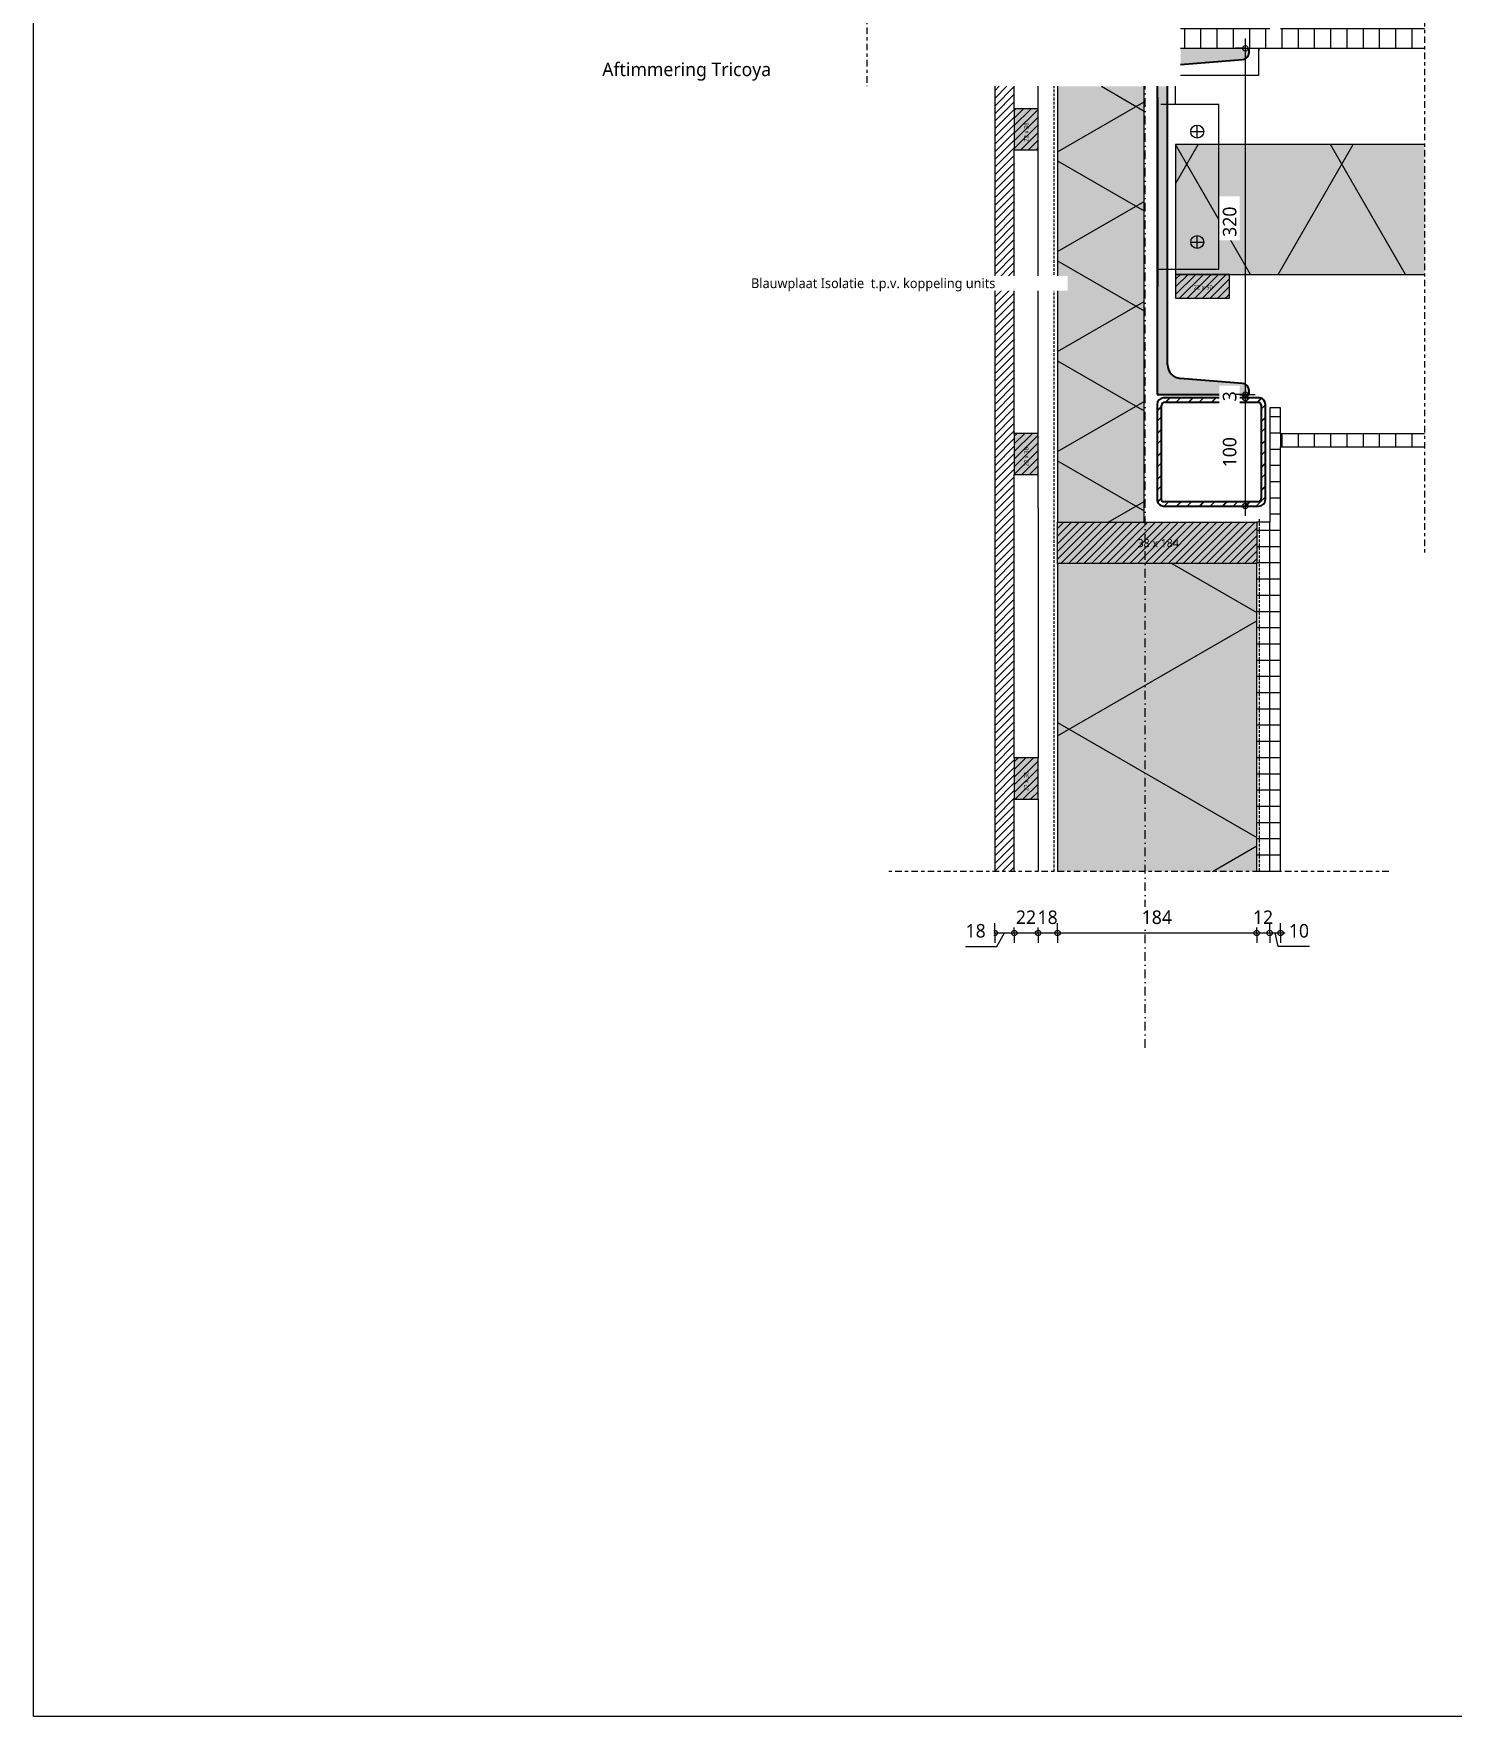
# Model space of a CAD drawing. Header units: millimetres. Extents: x 1381 to 5981, y 1743 to 14688.
# Drawn here: x 1381 to 2691, y 8489 to 10044 of the extents above; entities that cross this region are included whole.
import ezdxf

# ---------------------------------------------------------------- set-up
doc = ezdxf.new("R2010")
doc.units = ezdxf.units.MM
for name, pattern in [('MV_center', [15, 6, -3, 3, -3]), ('MV_hidden', [3.75, 2.5, -1.25]), ('MV_stramien', [16, 8, -4, 0, -4])]:
    doc.linetypes.add(name, pattern=pattern)
for name, color, linetype, lineweight in [('A-ANNO-DIMS', 211, 'Continuous', 13), ('A-ANNO-DIMS-5', 211, 'Continuous', 13), ('A-ANNO-NOTE', 131, 'Continuous', 18), ('A-DETL', 90, 'Continuous', 13), ('A-DETL-GENF', 92, 'Continuous', 18), ('A-DETL-MEDM', 33, 'Continuous', 18), ('G-ANNO-TEXT', 231, 'Continuous', 13)]:
    doc.layers.add(name, color=color, linetype=linetype, lineweight=lineweight)
doc.styles.add('Segoe UI', font='segoeui.ttf', dxfattribs={"height": 7.5})
doc.styles.add('Segoe UI_1', font='segoeui.ttf', dxfattribs={"height": 4})
doc.styles.add('Segoe UI_2', font='segoeui.ttf', dxfattribs={"height": 12.5})
doc.styles.add('Segoe UI_4', font='segoeui.ttf', dxfattribs={"height": 9})
doc.dimstyles.new('2_5_mm', dxfattribs={"dimscale": 304.8, "dimtxt": 13.092049, "dimasz": 0.016404, "dimexe": 0.029528, "dimexo": 0.0625, "dimgap": 0.014764, "dimtad": 1, "dimdec": 0, "dimzin": 0, "dimdsep": 46, "dimtxsty": 'Segoe UI_2', "dimblk1": 'DOTBLANK', "dimblk2": 'DOTBLANK', "dimsah": 1, "dimcen": 0.09, "dimdle": 0.029528, "dimazin": 0, "dimtfac": 1, "dimtdec": 4, "dimtix": 1, "dimtmove": 0, "dimatfit": 3, "dimfxl": 0.029528, "dimfxlon": 1, "dimtvp": 1, "dimtfill": 1, "dimtolj": 1, "dimtzin": 0, "dimarcsym": 2})
doc.dimstyles.new('2_5_mm_1', dxfattribs={"dimscale": 304.8, "dimtxt": 13.092049, "dimasz": 0.016404, "dimexe": 0.029528, "dimexo": 0.0625, "dimgap": 0.014764, "dimtad": 1, "dimdec": 0, "dimzin": 0, "dimdsep": 46, "dimtxsty": 'Segoe UI_2', "dimblk1": 'DOTBLANK', "dimblk2": 'DOTBLANK', "dimsah": 1, "dimcen": 0.09, "dimdle": 0.029528, "dimazin": 0, "dimtfac": 1, "dimtdec": 4, "dimtix": 1, "dimtmove": 1, "dimatfit": 3, "dimfxl": 0.029528, "dimfxlon": 1, "dimtvp": 1, "dimtfill": 1, "dimtolj": 1, "dimtzin": 0, "dimarcsym": 2})
pattern_1 = [(90, (0, 0), (-15, 9e-16), [])]
pattern_2 = [(270, (0, 0), (-15, -9e-16), [])]

# ---------------------------------------------------------------- blocks, each defined once
blk = doc.blocks.new('00 plaatmateriaal - d_10 mm-3690209-Details Strandbaak Paviljoen')
at = {"layer": 'A-DETL-GENF', "lineweight": 13}
h = blk.add_hatch(dxfattribs=at)
h.set_pattern_fill('FP_3', color=256, style=0, pattern_type=2)
h.set_pattern_definition(pattern_1)
h.paths.add_polyline_path([(428.4, -10), (428.4, 0), (0, 0), (0, -10), (176.6, -10)])
at = {"layer": 'A-DETL-MEDM'}
for p, q in [((24, 0), (0, 0)), ((0, 0), (0, -10)), ((428.4, 0), (36, 0)), ((0, -10), (105.8, -10))]:
    blk.add_line(p, q, dxfattribs=at)
blk = doc.blocks.new('00 plaatmateriaal - d_12 mm-3690172-Details Strandbaak Paviljoen')
at = {"layer": 'A-DETL-GENF', "lineweight": 13}
h = blk.add_hatch(dxfattribs=at)
h.set_pattern_fill('FP_5', color=256, style=0, pattern_type=2)
h.set_pattern_definition(pattern_2)
h.paths.add_polyline_path([(322.6, 0), (322.6, 12), (0, 12), (0, 0), (70.9, 0)])
at = {"layer": 'A-DETL-MEDM'}
for p, q in [((322.6, 12), (0, 12)), ((0, 12), (0, 0))]:
    blk.add_line(p, q, dxfattribs=at)
blk = doc.blocks.new('00 hout_rechthoekig_sls - SLS 38x184-V34-Details Strandbaak Paviljoen')
at = {"layer": 'A-DETL-GENF', "lineweight": 13}
blk.add_hatch(color=256, dxfattribs=at).paths.add_polyline_path([(0, -38), (184, -38), (184, 0), (0, 0)])
at = {"layer": 'A-DETL-MEDM', "lineweight": 13}
h = blk.add_hatch(dxfattribs=at)
h.set_pattern_fill('FP_60', color=256, style=0, pattern_type=2)
h.set_pattern_definition([(45, (-2327.483, -9592.34), (-3.535534, 3.535534), [])])
h.paths.add_polyline_path([(0, -38), (184, -38), (184, 0), (0, 0)])
at = {"layer": 'A-DETL-MEDM'}
for p, q in [((0, 0), (80, 0)), ((0, -38), (0, 0)), ((80, 0), (184, 0)), ((184, 0), (184, -38)), ((184, 0), (184, -38)), ((184, 0), (184, -38)), ((184, -38), (0, -38)), ((184, -38), (0, -38))]:
    blk.add_line(p, q, dxfattribs=at)
blk = doc.blocks.new('42 isolatie - Type 1-3777388-Details Strandbaak Paviljoen')
at = {"layer": 'A-DETL-GENF'}
blk.add_hatch(color=256, dxfattribs=at).paths.add_polyline_path([(284.9, -74.9), (284.9, -0.8), (0.3, -0.8), (0.3, -184.8), (284.9, -184.8)])
at = {"layer": 'A-DETL-GENF', "lineweight": 13}
h = blk.add_hatch(dxfattribs=at)
h.set_pattern_fill('FP_22', color=256, style=0, pattern_type=2)
h.set_pattern_definition([(300, (-2126.39, -181.76), (-155.885, -90), []), (240, (-2126.39, -181.76), (-155.885, 90), [])])
h.paths.add_polyline_path([(284.9, -74.9), (284.9, -0.8), (0.3, -0.8), (0.3, -184.8), (284.9, -184.8)])
at = {"layer": 'A-DETL-GENF'}
for p, q in [((284.9, -0.8), (0.3, -0.8)), ((0.3, -0.8), (0.3, -184.8)), ((284.9, -0.8), (0.3, -0.8)), ((0.3, -0.8), (0.3, -184.8)), ((0.3, -184.8), (284.9, -184.8)), ((0.3, -184.8), (284.9, -184.8))]:
    blk.add_line(p, q, dxfattribs=at)
blk = doc.blocks.new('00 hout_rechthoekig_sls - Vuren 22x38-4309814-Details Strandbaak Paviljoen')
at = {"layer": 'A-DETL-GENF', "lineweight": 13}
blk.add_hatch(color=256, dxfattribs=at).paths.add_polyline_path([(38, 22), (0, 22), (0, 0), (38, 0)])
at = {"layer": 'A-DETL-MEDM', "lineweight": 13}
h = blk.add_hatch(dxfattribs=at)
h.set_pattern_fill('FP_61', color=256, style=0, pattern_type=2)
h.set_pattern_definition([(135, (9974.522, -2287.483), (-3.535534, -3.535534), [])])
h.paths.add_polyline_path([(38, 22), (0, 22), (0, 0), (38, 0)])
at = {"layer": 'A-DETL-MEDM'}
for p, q in [((38, 22), (0, 22)), ((0, 22), (0, 0)), ((38, 22), (0, 22)), ((38, 0), (38, 22)), ((38, 0), (38, 22)), ((38, 0), (38, 22)), ((0, 0), (38, 0))]:
    blk.add_line(p, q, dxfattribs=at)
blk = doc.blocks.new('NLRS_00_DI_maskeer - Type 1-4234620-Details Strandbaak Paviljoen')
at = {"layer": 'A-DETL-GENF', "linetype": 'MV_center'}
blk.add_line((-100, 0), (364, 0), dxfattribs=at)
blk = doc.blocks.new('00 hout_rechthoekig_sls - Vuren 22x38-V36-Details Strandbaak Paviljoen')
at = {"layer": 'A-DETL-GENF', "lineweight": 13}
blk.add_hatch(color=256, dxfattribs=at).paths.add_polyline_path([(38, 22), (0, 22), (0, 0), (38, 0)])
at = {"layer": 'A-DETL-MEDM', "lineweight": 13}
h = blk.add_hatch(dxfattribs=at)
h.set_pattern_fill('FP_63', color=256, style=0, pattern_type=2)
h.set_pattern_definition([(135, (9674.522, -2287.483), (-3.535534, -3.535534), [])])
h.paths.add_polyline_path([(38, 22), (0, 22), (0, 0), (38, 0)])
at = {"layer": 'A-DETL-MEDM'}
for p, q in [((38, 22), (0, 22)), ((0, 22), (0, 0)), ((38, 22), (0, 22)), ((38, 0), (38, 22)), ((38, 0), (38, 22)), ((38, 0), (38, 22)), ((0, 0), (38, 0))]:
    blk.add_line(p, q, dxfattribs=at)
blk = doc.blocks.new('00 plaatmateriaal - d_18 mm-3690178-Details Strandbaak Paviljoen')
at = {"layer": 'A-DETL-GENF', "lineweight": 13}
h = blk.add_hatch(dxfattribs=at)
h.set_pattern_fill('FP_5', color=256, style=0, pattern_type=2)
h.set_pattern_definition(pattern_2)
h.paths.add_polyline_path([(195.2, 18), (52.1, 18), (52.1, 0), (277.6, 0), (277.6, 18)])
at = {"layer": 'A-DETL-MEDM'}
for p, q in [((277.6, 18), (52.1, 18)), ((52.1, 0), (185.2, 0)), ((195.2, 0), (277.6, 0))]:
    blk.add_line(p, q, dxfattribs=at)
blk = doc.blocks.new('42 isolatie - Type 1-3777445-Details Strandbaak Paviljoen')
at = {"layer": 'A-DETL-GENF'}
blk.add_hatch(color=256, dxfattribs=at).paths.add_polyline_path([(230.4, -120.8), (230.4, -0.8), (0.3, -0.8), (0.3, -120.8), (50.3, -120.8)])
at = {"layer": 'A-DETL-GENF', "lineweight": 13}
h = blk.add_hatch(dxfattribs=at)
h.set_pattern_fill('FP_64', color=256, style=0, pattern_type=2)
h.set_pattern_definition([(300, (12.83, -244.8), (-107.387, -62), []), (240, (12.83, -244.8), (-107.387, 62), [])])
h.paths.add_polyline_path([(230.4, -120.8), (230.4, -0.8), (0.3, -0.8), (0.3, -120.8), (50.3, -120.8)])
at = {"layer": 'A-DETL-GENF'}
for p, q in [((230.4, -0.8), (0.3, -0.8)), ((0.3, -0.8), (0.3, -120.8)), ((230.4, -0.8), (0.3, -0.8)), ((0.3, -0.8), (0.3, -120.8)), ((0.3, -120.8), (50.3, -120.8)), ((50.3, -120.8), (230.4, -120.8)), ((50.3, -120.8), (230.4, -120.8))]:
    blk.add_line(p, q, dxfattribs=at)
blk = doc.blocks.new('42 isolatie - Type 1-3777513-Details Strandbaak Paviljoen')
at = {"layer": 'A-DETL-GENF'}
blk.add_hatch(color=256, dxfattribs=at).paths.add_polyline_path([(436.3, -80.8), (436.3, -0.8), (33.4, -0.8), (33.4, -80.8), (283.4, -80.8)])
at = {"layer": 'A-DETL-GENF', "lineweight": 13}
h = blk.add_hatch(dxfattribs=at)
h.set_pattern_fill('FP_17', color=256, style=0, pattern_type=2)
h.set_pattern_definition([(300, (0, 0), (-69.282, -40), []), (240, (0, 0), (-69.282, 40), [])])
h.paths.add_polyline_path([(436.3, -80.8), (436.3, -0.8), (33.4, -0.8), (33.4, -80.8), (283.4, -80.8)])
at = {"layer": 'A-DETL-GENF'}
for p, q in [((436.3, -0.8), (33.4, -0.8)), ((436.3, -0.8), (33.4, -0.8)), ((436.3, -80.8), (436.3, -0.8)), ((436.3, -80.8), (436.3, -0.8)), ((33.4, -80.8), (436.3, -80.8)), ((33.4, -80.8), (436.3, -80.8))]:
    blk.add_line(p, q, dxfattribs=at)
blk = doc.blocks.new('00 hout_rechthoekig_sls - Vuren 22x38-V40-Details Strandbaak Paviljoen')
at = {"layer": 'A-DETL-GENF', "lineweight": 13}
blk.add_hatch(color=256, dxfattribs=at).paths.add_polyline_path([(38, 22), (0, 22), (0, 0), (38, 0)])
at = {"layer": 'A-DETL-MEDM', "lineweight": 13}
h = blk.add_hatch(dxfattribs=at)
h.set_pattern_fill('FP_67', color=256, style=0, pattern_type=2)
h.set_pattern_definition([(135, (9374.522, -2287.483), (-3.535534, -3.535534), [])])
h.paths.add_polyline_path([(38, 22), (0, 22), (0, 0), (38, 0)])
at = {"layer": 'A-DETL-MEDM'}
for p, q in [((38, 22), (0, 22)), ((0, 22), (0, 0)), ((38, 22), (0, 22)), ((38, 0), (38, 22)), ((38, 0), (38, 22)), ((38, 0), (38, 22)), ((0, 0), (38, 0))]:
    blk.add_line(p, q, dxfattribs=at)
blk = doc.blocks.new('00 plaatmateriaal - d_12 mm-3690208-Details Strandbaak Paviljoen')
at = {"layer": 'A-DETL-GENF', "lineweight": 13}
h = blk.add_hatch(dxfattribs=at)
h.set_pattern_fill('FP_3', color=256, style=0, pattern_type=2)
h.set_pattern_definition(pattern_1)
h.paths.add_polyline_path([(676.3, -12), (676.3, 0), (543.1, 0), (543.1, -12), (549.4, -12)])
h.paths.add_polyline_path([(133.1, -12), (133.1, 0), (0, 0), (0, -12)])
at = {"layer": 'A-DETL-MEDM'}
for p, q in [((133.1, 0), (0, 0)), ((0, 0), (0, -12)), ((676.3, 0), (543.1, 0)), ((0, -12), (133.1, -12)), ((543.1, -12), (676.3, -12))]:
    blk.add_line(p, q, dxfattribs=at)
blk = doc.blocks.new('NLRS_00_DI_maskeer - Type 1-4234858-Details Strandbaak Paviljoen')
at = {"layer": 'A-DETL-GENF', "linetype": 'MV_center'}
blk.add_line((484.25, 0), (-100, 0), dxfattribs=at)
blk = doc.blocks.new('00 hout_rechthoekig_sls - Vuren 22x50-V54-Details Strandbaak Paviljoen')
at = {"layer": 'A-DETL-GENF', "lineweight": 13}
blk.add_hatch(color=256, dxfattribs=at).paths.add_polyline_path([(50, 0), (50, 22), (0, 22), (0, 0), (0.9, 0)])
at = {"layer": 'A-DETL-MEDM', "lineweight": 13}
h = blk.add_hatch(dxfattribs=at)
h.set_pattern_fill('FP_83', color=256, style=0, pattern_type=2)
h.set_pattern_definition([(45, (-2436.483, -9799.34), (-3.535534, 3.535534), [])])
h.paths.add_polyline_path([(50, 0), (50, 22), (0, 22), (0, 0), (0.9, 0)])
at = {"layer": 'A-DETL-MEDM'}
for p, q in [((50, 22), (0, 22)), ((0, 22), (0, 0)), ((50, 22), (0, 22)), ((50, 0), (50, 22)), ((50, 0), (50, 22)), ((50, 0), (50, 22)), ((0, 0), (50, 0))]:
    blk.add_line(p, q, dxfattribs=at)
blk = doc.blocks.new('NLRS_00_DI_maskeer - Type 1-V69-Details Strandbaak Paviljoen')
at = {"layer": 'A-DETL-GENF', "linetype": 'MV_center'}
blk.add_line((-100, 0), (419.3, 0), dxfattribs=at)
blk = doc.blocks.new('DIMBLOCK69-Details Strandbaak Paviljoen')
at = {"layer": 'A-ANNO-DIMS-5'}
for p, q in [((2269.5, 9212.8), (2269.5, 9221.8)), ((2287.5, 9212.8), (2287.5, 9221.8)), ((2260.5, 9212.8), (2287.5, 9212.8)), ((2269.5, 9212.8), (2269.5, 9203.8)), ((2271.5, 9200.3), (2278.5, 9212.8)), ((2287.5, 9212.8), (2287.5, 9203.8)), ((2242.5, 9200.3), (2271.5, 9200.3))]:
    blk.add_line(p, q, dxfattribs=at)
for centre in [(2269.5, 9212.8), (2287.5, 9212.8)]:
    blk.add_circle(centre, 2.5, dxfattribs=at)
at = {"layer": 'A-ANNO-DIMS-5', "color": 0, "insert": (2242.5, 9221.1), "char_height": 12.5, "width": 22.852, "attachment_point": 1, "line_spacing_factor": 1.142579, "style": 'Segoe UI_2', "bg_fill": 3, "box_fill_scale": 1.25, "bg_fill_color": 9, "bg_fill_true_color": 13158600, "bg_fill_transparency": 0}
blk.add_mtext('18', dxfattribs=at)
blk = doc.blocks.new('_DotBlank')
at = {"color": 0, "linetype": 'ByBlock', "lineweight": -2}
blk.add_line((-0.5, 0), (-1, 0), dxfattribs=at)
blk.add_circle((0, 0), 0.5, dxfattribs=at)
blk = doc.blocks.new('DIMBLOCK70-Details Strandbaak Paviljoen')
at = {"layer": 'A-ANNO-DIMS-5'}
for p, q in [((2287.5, 9212.8), (2287.5, 9221.8)), ((2309.5, 9212.8), (2309.5, 9221.8)), ((2287.5, 9212.8), (2309.5, 9212.8)), ((2287.5, 9212.8), (2287.5, 9203.8)), ((2309.5, 9212.8), (2309.5, 9203.8))]:
    blk.add_line(p, q, dxfattribs=at)
for centre in [(2287.5, 9212.8), (2309.5, 9212.8)]:
    blk.add_circle(centre, 2.5, dxfattribs=at)
at = {"layer": 'A-ANNO-DIMS-5', "color": 0, "insert": (2289, 9233.6), "char_height": 12.5, "width": 22.852, "attachment_point": 1, "line_spacing_factor": 1.142579, "style": 'Segoe UI_2', "bg_fill": 3, "box_fill_scale": 1.25, "bg_fill_color": 9, "bg_fill_true_color": 13158600, "bg_fill_transparency": 0}
blk.add_mtext('22', dxfattribs=at)
blk = doc.blocks.new('DIMBLOCK71-Details Strandbaak Paviljoen')
at = {"layer": 'A-ANNO-DIMS-5'}
for p, q in [((2309.5, 9212.8), (2309.5, 9221.8)), ((2327.5, 9212.8), (2327.5, 9221.8)), ((2309.5, 9212.8), (2327.5, 9212.8)), ((2309.5, 9212.8), (2309.5, 9203.8)), ((2327.5, 9212.8), (2327.5, 9203.8))]:
    blk.add_line(p, q, dxfattribs=at)
for centre in [(2309.5, 9212.8), (2327.5, 9212.8)]:
    blk.add_circle(centre, 2.5, dxfattribs=at)
at = {"layer": 'A-ANNO-DIMS-5', "color": 0, "insert": (2309, 9233.6), "char_height": 12.5, "width": 22.852, "attachment_point": 1, "line_spacing_factor": 1.142579, "style": 'Segoe UI_2', "bg_fill": 3, "box_fill_scale": 1.25, "bg_fill_color": 9, "bg_fill_true_color": 13158600, "bg_fill_transparency": 0}
blk.add_mtext('18', dxfattribs=at)
blk = doc.blocks.new('DIMBLOCK72-Details Strandbaak Paviljoen')
at = {"layer": 'A-ANNO-DIMS-5'}
for p, q in [((2327.5, 9212.8), (2327.5, 9221.8)), ((2511.5, 9212.8), (2511.5, 9221.8)), ((2327.5, 9212.8), (2511.5, 9212.8)), ((2327.5, 9212.8), (2327.5, 9203.8)), ((2511.5, 9212.8), (2511.5, 9203.8))]:
    blk.add_line(p, q, dxfattribs=at)
for centre in [(2327.5, 9212.8), (2511.5, 9212.8)]:
    blk.add_circle(centre, 2.5, dxfattribs=at)
at = {"layer": 'A-ANNO-DIMS-5', "color": 0, "insert": (2405.2, 9233.6), "char_height": 12.5, "width": 34.277, "attachment_point": 1, "line_spacing_factor": 1.142579, "style": 'Segoe UI_2', "bg_fill": 3, "box_fill_scale": 1.25, "bg_fill_color": 9, "bg_fill_true_color": 13158600, "bg_fill_transparency": 0}
blk.add_mtext('184', dxfattribs=at)
blk = doc.blocks.new('DIMBLOCK73-Details Strandbaak Paviljoen')
at = {"layer": 'A-ANNO-DIMS-5'}
for p, q in [((2511.5, 9212.8), (2511.5, 9221.8)), ((2523.5, 9212.8), (2523.5, 9221.8)), ((2511.5, 9212.8), (2523.5, 9212.8)), ((2511.5, 9212.8), (2511.5, 9203.8)), ((2523.5, 9212.8), (2523.5, 9203.8))]:
    blk.add_line(p, q, dxfattribs=at)
for centre in [(2511.5, 9212.8), (2523.5, 9212.8)]:
    blk.add_circle(centre, 2.5, dxfattribs=at)
at = {"layer": 'A-ANNO-DIMS-5', "color": 0, "insert": (2508, 9233.6), "char_height": 12.5, "width": 22.852, "attachment_point": 1, "line_spacing_factor": 1.142579, "style": 'Segoe UI_2', "bg_fill": 3, "box_fill_scale": 1.25, "bg_fill_color": 9, "bg_fill_true_color": 13158600, "bg_fill_transparency": 0}
blk.add_mtext('12', dxfattribs=at)
blk = doc.blocks.new('DIMBLOCK74-Details Strandbaak Paviljoen')
at = {"layer": 'A-ANNO-DIMS-5'}
for p, q in [((2523.5, 9212.8), (2523.5, 9221.8)), ((2533.5, 9212.8), (2533.5, 9221.8)), ((2523.5, 9212.8), (2542.5, 9212.8)), ((2523.5, 9212.8), (2523.5, 9203.8)), ((2531.2, 9200.3), (2528.5, 9212.8)), ((2533.5, 9212.8), (2533.5, 9203.8)), ((2560.3, 9200.3), (2531.2, 9200.3))]:
    blk.add_line(p, q, dxfattribs=at)
for centre in [(2523.5, 9212.8), (2533.5, 9212.8)]:
    blk.add_circle(centre, 2.5, dxfattribs=at)
at = {"layer": 'A-ANNO-DIMS-5', "color": 0, "insert": (2541.2, 9221.1), "char_height": 12.5, "width": 22.852, "attachment_point": 1, "line_spacing_factor": 1.142579, "style": 'Segoe UI_2', "bg_fill": 3, "box_fill_scale": 1.25, "bg_fill_color": 9, "bg_fill_true_color": 13158600, "bg_fill_transparency": 0}
blk.add_mtext('10', dxfattribs=at)
blk = doc.blocks.new('DIMBLOCK82-Details Strandbaak Paviljoen')
at = {"layer": 'A-ANNO-DIMS-5'}
for p, q in [((2501, 9707.3), (2492, 9707.3)), ((2501, 9598.3), (2501, 9707.3)), ((2501, 9707.3), (2510, 9707.3)), ((2501, 9607.3), (2492, 9607.3)), ((2501, 9607.3), (2510, 9607.3))]:
    blk.add_line(p, q, dxfattribs=at)
for centre in [(2501, 9707.3), (2501, 9607.3)]:
    blk.add_circle(centre, 2.5, dxfattribs=at)
at = {"layer": 'A-ANNO-DIMS-5', "color": 0, "insert": (2480.2, 9643.1), "char_height": 12.5, "width": 34.277, "attachment_point": 1, "rotation": 90, "line_spacing_factor": 1.142579, "style": 'Segoe UI_2', "bg_fill": 3, "box_fill_scale": 1.25, "bg_fill_color": 9, "bg_fill_true_color": 13158600, "bg_fill_transparency": 0}
blk.add_mtext('100', dxfattribs=at)
blk = doc.blocks.new('DIMBLOCK83-Details Strandbaak Paviljoen')
at = {"layer": 'A-ANNO-DIMS-5'}
for p, q in [((2501, 9710.3), (2492, 9710.3)), ((2501, 9707.3), (2492, 9707.3)), ((2501, 9707.3), (2501, 9710.3)), ((2501, 9710.3), (2510, 9710.3)), ((2501, 9707.3), (2510, 9707.3))]:
    blk.add_line(p, q, dxfattribs=at)
for centre in [(2501, 9710.3), (2501, 9707.3)]:
    blk.add_circle(centre, 2.5, dxfattribs=at)
at = {"layer": 'A-ANNO-DIMS-5', "color": 0, "insert": (2480.2, 9704.1), "char_height": 12.5, "width": 11.426, "attachment_point": 1, "rotation": 90, "line_spacing_factor": 1.142579, "style": 'Segoe UI_2', "bg_fill": 3, "box_fill_scale": 1.25, "bg_fill_color": 9, "bg_fill_true_color": 13158600, "bg_fill_transparency": 0}
blk.add_mtext('3', dxfattribs=at)
blk = doc.blocks.new('DIMBLOCK84-Details Strandbaak Paviljoen')
at = {"layer": 'A-ANNO-DIMS-5'}
for p, q in [((2501, 10030.3), (2492, 10030.3)), ((2501, 9710.3), (2501, 10039.3)), ((2501, 10030.3), (2510, 10030.3)), ((2501, 9710.3), (2492, 9710.3)), ((2501, 9710.3), (2510, 9710.3))]:
    blk.add_line(p, q, dxfattribs=at)
for centre in [(2501, 10030.3), (2501, 9710.3)]:
    blk.add_circle(centre, 2.5, dxfattribs=at)
at = {"layer": 'A-ANNO-DIMS-5', "color": 0, "insert": (2480.2, 9856.1), "char_height": 12.5, "width": 34.277, "attachment_point": 1, "rotation": 90, "line_spacing_factor": 1.142579, "style": 'Segoe UI_2', "bg_fill": 3, "box_fill_scale": 1.25, "bg_fill_color": 9, "bg_fill_true_color": 13158600, "bg_fill_transparency": 0}
blk.add_mtext('320', dxfattribs=at)

msp = doc.modelspace()

# ---------------------------------------------------------------- hatches: boundary and pattern name
at = {"layer": 'A-DETL-GENF', "lineweight": 13}
h = msp.add_hatch(dxfattribs=at)
h.set_pattern_fill('FP_36', color=250, style=0, pattern_type=2)
h.set_pattern_definition([(45, (0, 0), (-3.535534, 3.535534), [])])
h.paths.add_polyline_path([(2287.5, 9269.7), (2287.5, 9995.2), (2269.5, 9995.2), (2269.5, 9269.7), (2285.7, 9269.7)])
h.paths.add_polyline_path([(2287.5, 10778.5), (2287.5, 11145.5), (2269.5, 11145.5), (2269.5, 10778.5), (2276.6, 10778.5)])
at = {"layer": 'A-DETL-GENF'}
h = msp.add_hatch(color=7, dxfattribs=at)
h.paths.add_polyline_path([(2504.5, 9710.3), (2504.5, 9714.2), (2504.3, 9715.8), (2503.7, 9717.3), (2502.8, 9718.6), (2501.5, 9719.6), (2500.1, 9720.3), (2498.5, 9720.7), (2440.9, 9725.3), (2437.8, 9725.9), (2434.9, 9727.3), (2432.4, 9729.4), (2430.6, 9732), (2429.4, 9735), (2429, 9738.2), (2429, 9995.2), (2419.5, 9995.2), (2419.5, 9710.3), (2437.3, 9710.3)])
h.paths.add_polyline_path([(2441.1, 10015.4), (2498.5, 10020), (2500.1, 10020.3), (2501.5, 10021), (2502.8, 10022.1), (2503.7, 10023.4), (2504.3, 10024.9), (2504.5, 10026.5), (2504.5, 10030.3), (2441.1, 10030.3), (2441.1, 10015.4)])
at = {"layer": 'A-DETL-GENF', "lineweight": 13}
h = msp.add_hatch(dxfattribs=at)
h.set_pattern_fill('FP_4', color=254, style=0, pattern_type=2)
h.set_pattern_definition([(45, (0, 0), (-10.606602, 10.606602), []), (45, (0.5, 0), (-10.606602, 10.606602), []), (45, (10, 0), (-10.606602, 10.606602), [])])
h.paths.add_polyline_path([(2425.4, 9607.3), (2513.5, 9607.3), (2515, 9607.5), (2516.5, 9608.1), (2517.7, 9609.1), (2518.7, 9610.3), (2519.3, 9611.8), (2519.5, 9613.3), (2519.5, 9701.4), (2519.3, 9702.8), (2518.8, 9704.1), (2518.1, 9705.3), (2517, 9706.3), (2515.8, 9706.9), (2514.5, 9707.3), (2425.5, 9707.3), (2423.9, 9707.1), (2422.5, 9706.5), (2421.2, 9705.6), (2420.3, 9704.3), (2419.7, 9702.9), (2419.5, 9701.3), (2419.5, 9612.3), (2419.9, 9611), (2420.6, 9609.8), (2421.5, 9608.8), (2422.7, 9608), (2424, 9607.5)])
h.paths.add_polyline_path([(2425.4, 9611.3), (2424.9, 9611.4), (2424.4, 9611.6), (2424, 9611.9), (2423.7, 9612.3), (2423.5, 9612.8), (2423.5, 9700.3), (2423.6, 9701.1), (2423.9, 9701.8), (2424.4, 9702.5), (2425, 9702.9), (2425.7, 9703.2), (2426.5, 9703.3), (2513.2, 9703.3), (2513.8, 9703.1), (2514.4, 9702.8), (2514.8, 9702.3), (2515.2, 9701.7), (2515.4, 9701.1), (2515.5, 9700.4), (2515.5, 9614.3), (2515.4, 9613.6), (2515.1, 9612.8), (2514.6, 9612.2), (2514, 9611.7), (2513.3, 9611.4), (2512.5, 9611.3), (2437.3, 9611.3)])
at = {"layer": 'G-ANNO-TEXT'}
msp.add_hatch(color=7, dxfattribs=at).paths.add_polyline_path([(2329.9, 9815.5), (2320.8, 9816.6), (2321, 9813.4)])

# ---------------------------------------------------------------- linework, layer by layer
at = {"layer": 'A-DETL', "lineweight": 18}
for p, q in [((1381.5, 8488.9), (1381.5, 11388.9)), ((2513, 10030.3), (2513, 10005.3)), ((2513, 10005.3), (2441.1, 10005.3)), ((2269.5, 9995.2), (2269.5, 9269.7)), ((2287.5, 9974.5), (2287.5, 9995.2)), ((2309.5, 9674.5), (2309.5, 9995.2)), ((2420, 9985.3), (2420, 9810.3)), ((2436.5, 9978.3), (2436.5, 9995.2)), ((2476.5, 9978.3), (2423, 9978.3)), ((2476.5, 9826.3), (2476.5, 9978.3)), ((2450.5, 9953.3), (2462.5, 9953.3)), ((2456.5, 9947.3), (2456.5, 9959.3)), ((2287.5, 9674.5), (2287.5, 9936.5)), ((2450.5, 9851.3), (2462.5, 9851.3)), ((2456.5, 9845.3), (2456.5, 9857.3)), ((2420, 9826.3), (2476.5, 9826.3)), ((2287.5, 9374.5), (2287.5, 9636.5)), ((2309.5, 9605.8), (2309.5, 9636.5)), ((2309.5, 9605.8), (2309.5, 9374.5)), ((2287.5, 9269.7), (2287.5, 9336.5)), ((2309.5, 9336.5), (2309.5, 9269.7)), ((5981.5, 8488.9), (1381.5, 8488.9))]:
    msp.add_line(p, q, dxfattribs=at)
at = {"layer": 'A-DETL', "linetype": 'MV_hidden', "lineweight": 18}
for p, q in [((2513.9, 10028.3), (2513.9, 10030.3)), ((2324.5, 9269.7), (2324.5, 9995.2)), ((2513.9, 9595.3), (2513.9, 9269.7))]:
    msp.add_line(p, q, dxfattribs=at)
at = {"layer": 'A-DETL', "linetype": 'MV_stramien', "lineweight": 18}
msp.add_line((2408.5, 9106.7), (2408.5, 9995.2), dxfattribs=at)
at = {"layer": 'A-DETL', "lineweight": 18}
for centre in [(2456.5, 9953.3), (2456.5, 9851.3)]:
    msp.add_circle(centre, 6, dxfattribs=at)
at = {"layer": 'A-DETL-MEDM', "lineweight": 25}
for p, q in [((2504.5, 10026.5), (2504.5, 10030.3)), ((2441.1, 10015.4), (2498.5, 10020)), ((2419.5, 9995.2), (2419.5, 9710.3)), ((2429, 9738.2), (2429, 9995.2)), ((2498.5, 9720.7), (2440.9, 9725.3)), ((2419.5, 9710.3), (2504.5, 9710.3)), ((2514.5, 9707.3), (2425.5, 9707.3)), ((2426.5, 9703.3), (2513.2, 9703.3)), ((2504.5, 9710.3), (2504.5, 9714.2)), ((2419.5, 9701.3), (2419.5, 9612.3)), ((2423.5, 9612.8), (2423.5, 9700.3)), ((2515.5, 9700.4), (2515.5, 9614.3)), ((2519.5, 9613.3), (2519.5, 9701.4)), ((2512.5, 9611.3), (2425.4, 9611.3)), ((2425.4, 9607.3), (2513.5, 9607.3))]:
    msp.add_line(p, q, dxfattribs=at)
for centre, radius, start, end in [((2498, 10026.5), 6.5, 274.574, 0), ((2442, 9738.2), 13, 180, 265.426), ((2498, 9714.2), 6.5, 0, 85.426), ((2425.5, 9701.3), 6, 90, 180), ((2426.5, 9700.3), 3, 90, 180), ((2512.5, 9700.4), 3, 360, 76.416), ((2513.5, 9701.4), 6, 0, 80.4059), ((2425.4, 9613.3), 6, 189.5941, 270), ((2425.4, 9613.3), 2, 196.6566, 270), ((2512.5, 9614.3), 3, 270, 360), ((2513.5, 9613.3), 6, 270, 0)]:
    msp.add_arc(centre, radius, start, end, dxfattribs=at)
at = {"layer": 'G-ANNO-TEXT', "color": 250}
for p, q in [((2293.1, 9813.2), (2292.8, 9813.2)), ((2329.9, 9815.5), (2293.1, 9813.2)), ((2329.9, 9815.5), (2320.8, 9816.6)), ((2320.8, 9816.6), (2321, 9813.4)), ((2321, 9813.4), (2329.9, 9815.5))]:
    msp.add_line(p, q, dxfattribs=at)

# ---------------------------------------------------------------- block references
at = {"layer": 'A-DETL-GENF', "linetype": 'MV_center'}
for name, p, rotation in [('NLRS_00_DI_maskeer - Type 1-V69-Details Strandbaak Paviljoen', (2151.4, 10414.5), 270), ('NLRS_00_DI_maskeer - Type 1-4234858-Details Strandbaak Paviljoen', (2666.6, 9662.1), 89.99999999999999), ('NLRS_00_DI_maskeer - Type 1-4234620-Details Strandbaak Paviljoen', (2533.5, 9269.7), 180)]:
    msp.add_blockref(name, p, dxfattribs=dict(at, rotation=rotation))
at = {"layer": 'A-DETL-GENF', "rotation": 270.0000000000004}
for name, p in [('42 isolatie - Type 1-3777513-Details Strandbaak Paviljoen', (2408.3, 10028.6)), ('42 isolatie - Type 1-3777388-Details Strandbaak Paviljoen', (2512.3, 9554.6))]:
    msp.add_blockref(name, p, dxfattribs=at)
at = {"layer": 'A-DETL-GENF'}
msp.add_blockref('42 isolatie - Type 1-3777445-Details Strandbaak Paviljoen', (2436.2, 9942.1), dxfattribs=at)
at = {"layer": 'A-DETL-MEDM'}
for name, p, rotation in [('00 plaatmateriaal - d_18 mm-3690178-Details Strandbaak Paviljoen', (2718.7, 10048.3), 180), ('00 plaatmateriaal - d_10 mm-3690209-Details Strandbaak Paviljoen', (2533.5, 9698.1), 270.0000000000002), ('00 plaatmateriaal - d_12 mm-3690172-Details Strandbaak Paviljoen', (2511.5, 9592.3), 270.0000000000003)]:
    msp.add_blockref(name, p, dxfattribs=dict(at, rotation=rotation))
at = {"layer": 'A-DETL-MEDM', "lineweight": 13, "rotation": 269.9999999999957}
for name, p in [('00 hout_rechthoekig_sls - Vuren 22x38-4309814-Details Strandbaak Paviljoen', (2287.5, 9974.5)), ('00 hout_rechthoekig_sls - Vuren 22x38-V36-Details Strandbaak Paviljoen', (2287.5, 9674.5)), ('00 hout_rechthoekig_sls - Vuren 22x38-V40-Details Strandbaak Paviljoen', (2287.5, 9374.5))]:
    msp.add_blockref(name, p, dxfattribs=at)
at = {"layer": 'A-DETL-MEDM', "lineweight": 13}
for name, p in [('00 hout_rechthoekig_sls - Vuren 22x50-V54-Details Strandbaak Paviljoen', (2436.5, 9799.3)), ('00 hout_rechthoekig_sls - SLS 38x184-V34-Details Strandbaak Paviljoen', (2327.5, 9592.3))]:
    msp.add_blockref(name, p, dxfattribs=at)
at = {"layer": 'A-DETL-MEDM'}
msp.add_blockref('00 plaatmateriaal - d_12 mm-3690208-Details Strandbaak Paviljoen', (2533.5, 9674.1), dxfattribs=at)

# ---------------------------------------------------------------- texts
at = {"layer": 'A-ANNO-NOTE', "lineweight": 13, "char_height": 4, "width": 23.65, "attachment_point": 1, "rotation": 90, "style": 'Segoe UI_1'}
for insert in [(2296.6, 9944), (2296.6, 9644), (2296.6, 9344)]:
    msp.add_mtext('22 x 38', dxfattribs=dict(at, insert=insert))
at = {"layer": 'A-ANNO-NOTE', "lineweight": 13, "attachment_point": 1}
for s, insert, char_height, width, style in [('22 x 50', (2453.2, 9811.5), 4, 23.65, 'Segoe UI_1'), ('38 x 184', (2401.4, 9576.8), 7.5, 47.3, 'Segoe UI')]:
    msp.add_mtext(s, dxfattribs=dict(at, insert=insert, char_height=char_height, width=width, style=style))
at = {"layer": 'G-ANNO-TEXT', "color": 7, "insert": (1906.8, 10017.1), "char_height": 12.5, "width": 190.802, "attachment_point": 1, "style": 'Segoe UI_2'}
msp.add_mtext('Aftimmering Tricoya', dxfattribs=at)

# ---------------------------------------------------------------- dimensions: what is measured, and where the dimension line sits
at = {"layer": 'A-ANNO-DIMS'}
dim = msp.add_linear_dim(base=(2287.5, 9212.8), p1=(2269.5, 9221.8), p2=(2287.5, 9221.8), dimstyle='2_5_mm_1', override={"dimpost": '<>', "dimfxl": 18}, dxfattribs=at)
dim.commit()
dim.dimension.update_dxf_attribs({"geometry": 'DIMBLOCK69-Details Strandbaak Paviljoen', "text_midpoint": (2253.9, 9212.8), "dimtype": 160})

# ---------------------------------------------------------------- next in the draw order: texts
at = {"layer": 'G-ANNO-TEXT', "color": 7, "insert": (2044.3, 9817.7), "char_height": 9, "width": 290.211, "attachment_point": 1, "style": 'Segoe UI_4', "bg_fill": 3, "box_fill_scale": 1.25, "bg_fill_color": 9, "bg_fill_true_color": 13158600, "bg_fill_transparency": 0}
msp.add_mtext('Blauwplaat Isolatie  t.p.v. koppeling units', dxfattribs=at)

# ---------------------------------------------------------------- next in the draw order: dimensions: what is measured, and where the dimension line sits
at = {"layer": 'A-ANNO-DIMS'}
dim = msp.add_linear_dim(base=(2501, 9707.3), p1=(2492, 9607.3), p2=(2492, 9707.3), angle=90, dimstyle='2_5_mm', override={"dimpost": '<>', "dimfxl": 100}, dxfattribs=at)
dim.commit()
dim.dimension.update_dxf_attribs({"geometry": 'DIMBLOCK82-Details Strandbaak Paviljoen', "text_midpoint": (2490, 9657.3)})
dim = msp.add_linear_dim(base=(2309.5, 9212.8), p1=(2287.5, 9221.8), p2=(2309.5, 9221.8), dimstyle='2_5_mm', override={"dimpost": '<>', "dimfxl": 22}, dxfattribs=at)
dim.commit()
dim.dimension.update_dxf_attribs({"geometry": 'DIMBLOCK70-Details Strandbaak Paviljoen', "text_midpoint": (2298.5, 9223.7)})

# ---------------------------------------------------------------- next in the draw order: dimensions: what is measured, and where the dimension line sits
dim = msp.add_linear_dim(base=(2501, 9710.3), p1=(2492, 9707.3), p2=(2492, 9710.3), angle=90, dimstyle='2_5_mm', override={"dimpost": '<>', "dimfxl": 3}, dxfattribs=at)
dim.commit()
dim.dimension.update_dxf_attribs({"geometry": 'DIMBLOCK83-Details Strandbaak Paviljoen', "text_midpoint": (2490.1, 9708.8)})
dim = msp.add_linear_dim(base=(2327.5, 9212.8), p1=(2309.5, 9221.8), p2=(2327.5, 9221.8), dimstyle='2_5_mm', override={"dimpost": '<>', "dimfxl": 18}, dxfattribs=at)
dim.commit()
dim.dimension.update_dxf_attribs({"geometry": 'DIMBLOCK71-Details Strandbaak Paviljoen', "text_midpoint": (2318.5, 9223.8)})

# ---------------------------------------------------------------- next in the draw order: dimensions: what is measured, and where the dimension line sits
dim = msp.add_linear_dim(base=(2501, 10030.3), p1=(2492, 9710.3), p2=(2492, 10030.3), angle=90, dimstyle='2_5_mm', override={"dimpost": '<>', "dimfxl": 320}, dxfattribs=at)
dim.commit()
dim.dimension.update_dxf_attribs({"geometry": 'DIMBLOCK84-Details Strandbaak Paviljoen', "text_midpoint": (2490.1, 9870.3)})
dim = msp.add_linear_dim(base=(2511.5, 9212.8), p1=(2327.5, 9221.8), p2=(2511.5, 9221.8), dimstyle='2_5_mm', override={"dimpost": '<>', "dimfxl": 184}, dxfattribs=at)
dim.commit()
dim.dimension.update_dxf_attribs({"geometry": 'DIMBLOCK72-Details Strandbaak Paviljoen', "text_midpoint": (2419.5, 9223.8)})

# ---------------------------------------------------------------- next in the draw order: dimensions: what is measured, and where the dimension line sits
dim = msp.add_linear_dim(base=(2523.5, 9212.8), p1=(2511.5, 9221.8), p2=(2523.5, 9221.8), dimstyle='2_5_mm', override={"dimpost": '<>', "dimfxl": 12}, dxfattribs=at)
dim.commit()
dim.dimension.update_dxf_attribs({"geometry": 'DIMBLOCK73-Details Strandbaak Paviljoen', "text_midpoint": (2517.5, 9223.7)})

# ---------------------------------------------------------------- next in the draw order: dimensions: what is measured, and where the dimension line sits
dim = msp.add_linear_dim(base=(2533.5, 9212.8), p1=(2523.5, 9221.8), p2=(2533.5, 9221.8), dimstyle='2_5_mm_1', override={"dimpost": '<>', "dimfxl": 10}, dxfattribs=at)
dim.commit()
dim.dimension.update_dxf_attribs({"geometry": 'DIMBLOCK74-Details Strandbaak Paviljoen', "text_midpoint": (2552.7, 9212.8), "dimtype": 160})

doc.saveas('drawing.dxf')
